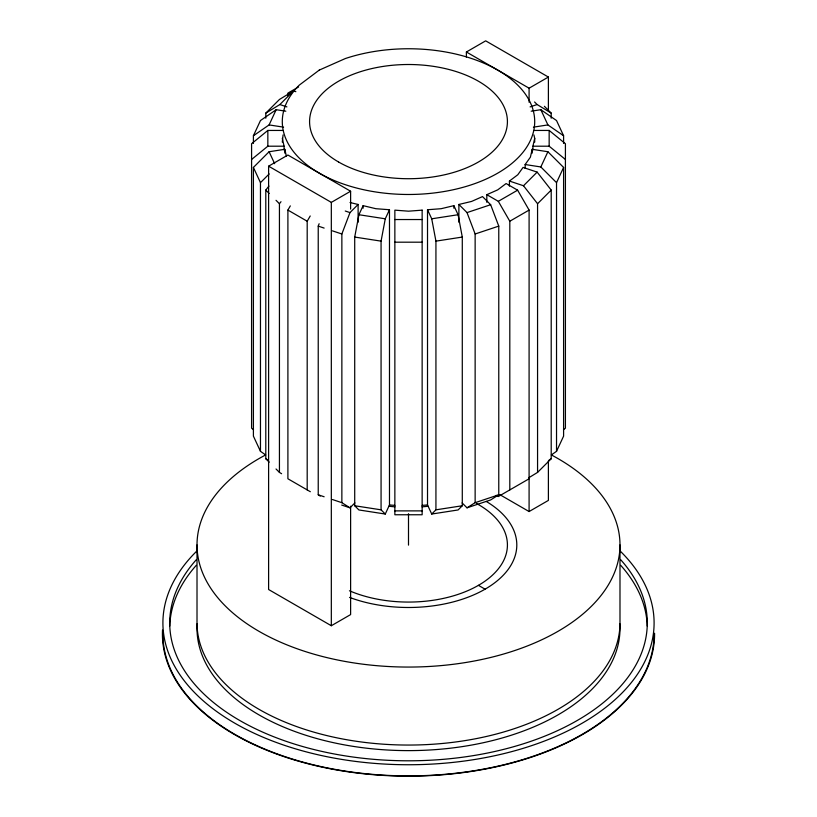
<?xml version="1.0" encoding="UTF-8"?>
<svg xmlns="http://www.w3.org/2000/svg" width="817" height="817" viewBox="0 0 817 817"><rect width="100%" height="100%" fill="white"/><g stroke="black" fill="none" stroke-linecap="round" stroke-linejoin="round"><path stroke-width="1.23" d="M354.711 237.063L358.918 214.728L363.126 205.659L375.84 208.703L389.484 209.744L389.484 504.967L385.277 514.036L358.918 509.961L354.711 505.754L354.711 237.063L381.069 241.138L381.069 509.828L385.277 514.036M381.069 241.138L385.277 218.803L389.484 209.744M282.294 142.148L283.07 134.948M551.301 454.957L556.53 451.341L563.597 436.125L563.597 167.434L547.901 151.737L532.194 149.307L530.396 157.181L525.137 164.523L525.137 168.343M532.909 150.022L532.909 146.202L534.706 138.328L533.93 134.948M320.264 496.082L318.232 494.796L318.232 226.115L319.13 223.735M354.864 502.945L349.982 507.817L341.863 502.68L341.863 233.989L349.982 212.594L358.112 204.464L350.023 202.534M253.403 143.404L253.403 135.755L260.47 120.538L276.166 109.703L285.827 111.194M253.403 135.755L269.099 124.919L276.166 109.703M556.53 451.341L556.53 182.651L540.834 166.954L547.901 151.737M556.53 182.651L563.597 167.434M310.327 491.722L287.901 478.772L287.901 210.081L290.321 205.894M307.192 489.914L307.192 221.223L310.215 215.984M269.202 462.167L265.791 458.756L265.791 190.075L268.916 186.082M281.599 473.717L279.434 472.4L279.434 203.719L280.997 201.717M265.791 118.22L265.791 113.124L279.434 99.48L293.507 90.901L295.856 91.678M265.791 113.124L279.863 104.545L293.507 90.901M265.699 454.957L260.47 451.341L253.403 436.125L253.403 167.434L269.099 151.737L284.806 149.307L286.338 156.057M260.47 451.341L260.47 182.651L269.191 173.929M509.42 186.153L509.42 181.057L523.493 185.755L537.137 172.111L551.209 190.075L551.209 458.756L537.566 472.4L528.905 477.679M537.566 472.4L537.566 203.719L551.209 190.075M431.723 514.036L435.931 509.828L462.289 505.754L462.289 237.063L458.082 214.728L453.874 205.659L441.16 208.703L427.516 209.744L427.516 504.967L431.723 514.036L458.082 509.961L462.289 505.754M282.845 130.444L267.843 130.444L251.585 143.721L251.585 428.159L253.505 429.722M251.585 159.478L267.843 146.202L284.091 146.202L284.091 150.022M563.495 429.722L565.415 428.159L565.415 143.721L549.157 130.444L534.155 130.444M509.42 181.057L517.794 174.756L523.064 167.414L537.137 172.111M462.136 502.945L467.018 507.817L475.137 502.68L498.768 494.796L498.768 226.115L490.649 204.72L482.52 196.591L471.603 201.421L458.888 204.464L458.888 222.285M498.768 494.796L490.649 499.943L467.018 507.817M549.044 460.073L551.209 458.756M298.624 86.919L287.901 93.107L287.901 95.66M350.616 506.203L350.616 614.588L331.324 625.73L268.609 589.517L268.609 166.178L287.911 155.036L350.616 191.239L350.616 209.091M466.384 57.088L466.384 51.992L485.676 40.85L548.391 77.053L548.391 110.213M268.609 166.178L331.324 202.381L350.616 191.239M466.384 51.992L529.089 88.195L548.391 77.053M486.82 202.32L486.82 194.681L498.309 201.319L517.61 190.177L529.099 210.081L529.089 511.544L499.902 494.693M509.808 489.914L509.808 221.223L529.099 210.081M529.099 478.772L498.309 496.552L496.225 495.337M529.089 511.544L548.391 500.402L548.391 460.87M486.82 194.681L497.737 189.85L506.111 183.539L517.61 190.177M530.1 106.894L537.137 104.545L551.209 113.124L551.209 118.22M458.888 204.464L467.018 212.594L490.649 204.72M475.137 502.68L475.137 233.989L498.768 226.115M531.173 111.194L540.834 109.703L556.53 120.538L563.597 135.755L563.597 143.404M533.409 127.156L547.901 124.919L563.597 135.755M427.516 209.744L431.723 218.803L458.082 214.728M435.931 509.828L435.931 241.138L462.289 237.063M422.144 505.376L427.516 504.967M532.909 146.202L549.157 146.202L565.415 159.478M394.856 219.538L422.144 219.538M394.856 242.189L422.144 242.189M394.856 510.88L422.144 510.88M389.484 504.967L394.856 505.376M269.099 124.919L283.591 127.156M525.137 164.523L540.834 166.954M358.918 214.728L385.277 218.803M354.711 505.754L381.069 509.828M279.863 104.545L286.9 106.894M345.264 211.021L349.982 212.594M318.232 226.115L324.135 228.086M332.407 230.843L341.863 233.989M318.232 494.796L324.135 496.767M332.407 499.524L341.863 502.68M341.72 505.069L349.982 507.817M287.901 210.081L307.192 221.223M478.435 585.34L485.073 589.169M265.791 458.756L267.956 460.073M544.388 106.302L551.209 113.124M534.573 101.982L537.137 104.545M265.791 190.075L269.202 193.486M276.023 200.308L279.434 203.719M276.023 468.989L279.434 472.4M523.493 185.755L537.566 203.719M498.309 201.319L509.808 221.223M540.834 109.703L547.901 124.919M269.099 151.737L274.655 163.696M253.403 167.434L260.47 182.651M467.018 212.594L475.137 233.989M282.294 138.328L284.091 146.202M431.723 218.803L435.931 241.138M619.991 544.959L619.991 622.942A211.491 122.101 0 0 1 408.5 745.053A211.491 122.101 0 0 1 197.009 622.942L197.009 544.959M549.157 130.444L549.157 146.202M534.706 138.328L534.706 142.148M532.194 149.307L532.194 153.126M529.089 88.195L529.089 102.227M453.874 205.659L453.874 208.212M408.5 513.699L408.5 545.133M363.126 205.659L363.126 208.212M358.112 204.464L358.112 222.285M331.324 202.381L331.324 625.73M284.806 149.307L284.806 153.126M267.843 130.444L267.843 146.202M476.393 503.435A98.908 57.098 0 0 1 484.267 581.673A98.908 57.098 0 0 1 349.441 590.773M486.238 501.434A108.293 62.521 0 0 1 492.151 584.676A108.293 62.521 0 0 1 349.543 597.411M169.762 626.047A238.778 137.859 0 0 1 196.294 565.313M620.706 565.313A238.778 137.859 0 0 1 647.238 626.047M620.706 559.737A238.778 137.859 0 0 1 408.5 760.801A238.778 137.859 0 0 1 196.294 559.737M619.541 550.423A245.6 141.801 0 0 1 567.202 731.164A245.6 141.801 0 0 1 249.798 731.164A245.6 141.801 0 0 1 197.459 550.423M619.817 623.637A211.491 122.101 0 0 1 408.5 750.619A211.491 122.101 0 0 1 197.183 623.637M654.1 634.084A245.6 141.801 0 0 1 408.5 775.884A245.6 141.801 0 0 1 162.9 634.084M428.128 506.234A98.908 57.098 0 0 1 422.021 506.836M394.979 506.836A98.908 57.098 0 0 1 388.872 506.234M551.781 455.151A211.491 122.101 0 0 1 560.074 630.111A211.491 122.101 0 0 1 256.926 630.111A211.491 122.101 0 0 1 265.219 455.151M654.57 633.226A246.08 142.076 0 0 1 405.732 776.15A246.08 142.076 0 0 1 162.522 630.04M319.263 70.099L299.206 85.182A126.206 72.866 0 0 0 386.584 193.374A126.206 72.866 0 0 0 532.786 108.967A126.206 72.866 0 0 0 345.397 58.518L319.263 70.099M422.144 210.153L408.5 211.184L394.856 210.153L394.856 514.761L422.144 514.761L422.144 210.153M338.565 161.991A98.908 57.098 0 0 0 504.038 136.398A98.908 57.098 0 0 0 382.897 66.453A98.908 57.098 0 0 0 338.565 161.991"/></g></svg>
